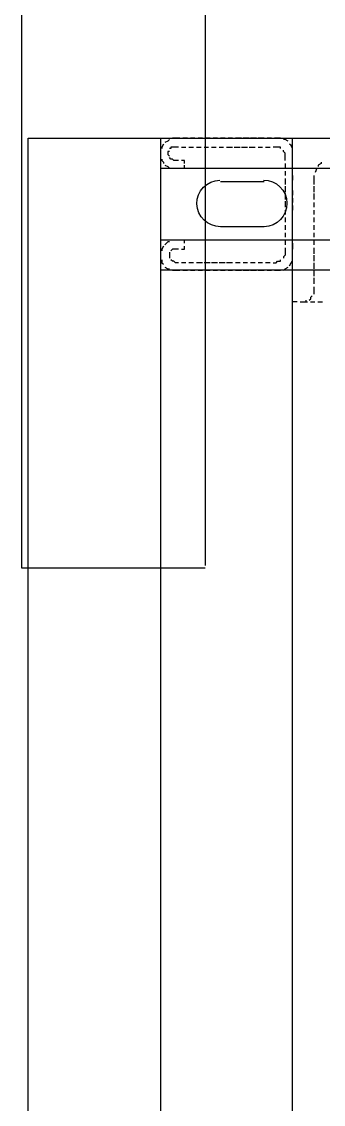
# Model space of a CAD drawing. Header units: feet. Extents: x -4 to 2246, y -9 to 1440.
# Drawn here: x 2063.085 to 2063.62, y 1387.024 to 1388.948 of the extents above; entities that cross this region are included whole.
import ezdxf

# ---------------------------------------------------------------- set-up
doc = ezdxf.new("R2010")
doc.units = ezdxf.units.FT
doc.header["$MEASUREMENT"] = 0
doc.layers.add('PDF8_LP_OBJ-Hidden', color=7, linetype='Continuous')
doc.layers.add('PDF8_LP_OBJ-Misc', color=7, linetype='Continuous')

msp = doc.modelspace()

# ---------------------------------------------------------------- linework, layer by layer
for points in [[(2063.084857, 1387.97694), (2063.084857, 1394.253732)], [(2063.410838, 1394.253732), (2063.410838, 1387.981202)], [(2063.410838, 1387.97694), (2063.084857, 1387.97694)]]:
    msp.add_lwpolyline(points)
at = {"layer": 'PDF8_LP_OBJ-Hidden', "lineweight": 25}
msp.add_line((2063.579276, 1388.450259), (2063.592183, 1388.450259), dxfattribs=at)
for points in [[(2063.336564, 1388.730312), (2063.333897, 1388.724977), (2063.333897, 1388.72231)], [(2063.347233, 1388.738313), (2063.344566, 1388.735646), (2063.339231, 1388.732979)], [(2063.363236, 1388.724977), (2063.3499, 1388.724977), (2063.3499, 1388.72231), (2063.347233, 1388.72231)], [(2063.365903, 1388.74098), (2063.352567, 1388.74098)], [(2063.36857, 1388.724977), (2063.376572, 1388.724977)], [(2063.379239, 1388.74098), (2063.371237, 1388.74098)], [(2063.381906, 1388.724977), (2063.389907, 1388.724977)], [(2063.392575, 1388.74098), (2063.384573, 1388.74098)], [(2063.395242, 1388.724977), (2063.403243, 1388.724977)], [(2063.40591, 1388.74098), (2063.397909, 1388.74098)], [(2063.408578, 1388.724977), (2063.416579, 1388.724977)], [(2063.419246, 1388.74098), (2063.411245, 1388.74098)], [(2063.421913, 1388.724977), (2063.429915, 1388.724977)], [(2063.432582, 1388.74098), (2063.424581, 1388.74098)], [(2063.435249, 1388.724977), (2063.443251, 1388.724977)], [(2063.445918, 1388.74098), (2063.437916, 1388.74098)], [(2063.448585, 1388.724977), (2063.459254, 1388.724977)], [(2063.459254, 1388.74098), (2063.451252, 1388.74098)], [(2063.461921, 1388.724977), (2063.47259, 1388.724977)], [(2063.475257, 1388.74098), (2063.464588, 1388.74098)], [(2063.475257, 1388.724977), (2063.485925, 1388.724977)], [(2063.488592, 1388.74098), (2063.477924, 1388.74098)], [(2063.488592, 1388.724977), (2063.499261, 1388.724977)], [(2063.501928, 1388.74098), (2063.49126, 1388.74098)], [(2063.515264, 1388.74098), (2063.504595, 1388.74098)], [(2063.504595, 1388.724977), (2063.512597, 1388.724977)], [(2063.517931, 1388.724977), (2063.525933, 1388.724977)], [(2063.5286, 1388.74098), (2063.520598, 1388.74098)], [(2063.544603, 1388.72231), (2063.544603, 1388.724977), (2063.531267, 1388.724977)], [(2063.544603, 1388.74098), (2063.533934, 1388.74098)], [(2063.557939, 1388.735646), (2063.552604, 1388.738313), (2063.549937, 1388.738313)], [(2063.56594, 1388.72231), (2063.563273, 1388.727644), (2063.560606, 1388.730312)], [(2063.56594, 1388.732979), (2063.56594, 1388.74098), (2063.576609, 1388.74098)], [(2063.56594, 1388.706307), (2063.56594, 1388.730312)], [(2063.581943, 1388.74098), (2063.589945, 1388.74098)], [(2063.595279, 1388.74098), (2063.60328, 1388.74098)], [(2063.608615, 1388.74098), (2063.616616, 1388.74098)], [(2063.33123, 1388.716976), (2063.33123, 1388.708974)], [(2063.333897, 1388.70364), (2063.333897, 1388.700973), (2063.336564, 1388.698306), (2063.336564, 1388.695638)], [(2063.347233, 1388.716976), (2063.344566, 1388.716976), (2063.344566, 1388.711641), (2063.347233, 1388.708974)], [(2063.363236, 1388.700973), (2063.355234, 1388.700973), (2063.352567, 1388.70364), (2063.3499, 1388.70364), (2063.347233, 1388.706307)], [(2063.552604, 1388.700973), (2063.552604, 1388.714309), (2063.549937, 1388.716976), (2063.549937, 1388.719643)], [(2063.56594, 1388.692971), (2063.56594, 1388.70364)], [(2063.339231, 1388.692971), (2063.344566, 1388.690304), (2063.347233, 1388.687637)], [(2063.352567, 1388.687637), (2063.363236, 1388.687637)], [(2063.373904, 1388.695638), (2063.373904, 1388.700973), (2063.36857, 1388.700973)], [(2063.36857, 1388.687637), (2063.373904, 1388.687637), (2063.373904, 1388.692971)], [(2063.552604, 1388.695638), (2063.552604, 1388.687637)], [(2063.56594, 1388.679636), (2063.56594, 1388.687637)], [(2063.608615, 1388.687637), (2063.605948, 1388.679636)], [(2063.616616, 1388.698306), (2063.616616, 1388.695638), (2063.611282, 1388.692971), (2063.611282, 1388.690304)], [(2063.552604, 1388.682303), (2063.552604, 1388.674301)], [(2063.552604, 1388.668967), (2063.552604, 1388.658298)], [(2063.56594, 1388.674301), (2063.56594, 1388.6663)], [(2063.60328, 1388.674301), (2063.60328, 1388.658298)], [(2063.552604, 1388.655631), (2063.552604, 1388.644962)], [(2063.56594, 1388.652964), (2063.56594, 1388.660965)], [(2063.56594, 1388.64763), (2063.56594, 1388.639628)], [(2063.60328, 1388.655631), (2063.60328, 1388.644962)], [(2063.552604, 1388.642295), (2063.552604, 1388.631627)], [(2063.552604, 1388.628959), (2063.552604, 1388.618291)], [(2063.56594, 1388.634294), (2063.56594, 1388.626292)], [(2063.60328, 1388.642295), (2063.60328, 1388.631627)], [(2063.60328, 1388.626292), (2063.60328, 1388.618291)], [(2063.552604, 1388.612956), (2063.552604, 1388.604955)], [(2063.56594, 1388.620958), (2063.56594, 1388.612956)], [(2063.56594, 1388.599621), (2063.56594, 1388.607622)], [(2063.60328, 1388.612956), (2063.60328, 1388.604955)], [(2063.552604, 1388.599621), (2063.552604, 1388.591619)], [(2063.56594, 1388.583618), (2063.56594, 1388.594286)], [(2063.60328, 1388.599621), (2063.60328, 1388.591619)], [(2063.552604, 1388.586285), (2063.552604, 1388.578283)], [(2063.552604, 1388.572949), (2063.552604, 1388.564947)], [(2063.56594, 1388.570282), (2063.56594, 1388.58095)], [(2063.60328, 1388.586285), (2063.60328, 1388.578283)], [(2063.60328, 1388.572949), (2063.60328, 1388.564947)], [(2063.336564, 1388.548945), (2063.333897, 1388.54361), (2063.333897, 1388.540943)], [(2063.347233, 1388.556946), (2063.344566, 1388.556946), (2063.339231, 1388.551612)], [(2063.363236, 1388.559613), (2063.352567, 1388.559613)], [(2063.373904, 1388.554279), (2063.373904, 1388.559613), (2063.36857, 1388.559613)], [(2063.36857, 1388.54361), (2063.373904, 1388.54361), (2063.373904, 1388.548945)], [(2063.552604, 1388.559613), (2063.552604, 1388.551612)], [(2063.56594, 1388.556946), (2063.56594, 1388.567615)], [(2063.56594, 1388.554279), (2063.56594, 1388.54361)], [(2063.60328, 1388.559613), (2063.60328, 1388.551612)], [(2063.33123, 1388.538276), (2063.33123, 1388.527607)], [(2063.347233, 1388.538276), (2063.347233, 1388.527607)], [(2063.363236, 1388.54361), (2063.352567, 1388.54361), (2063.3499, 1388.540943)], [(2063.552604, 1388.546277), (2063.552604, 1388.532942), (2063.549937, 1388.530274), (2063.549937, 1388.527607)], [(2063.56594, 1388.527607), (2063.56594, 1388.538276)], [(2063.60328, 1388.546277), (2063.60328, 1388.535609)], [(2063.60328, 1388.532942), (2063.60328, 1388.522273)], [(2063.333897, 1388.52494), (2063.333897, 1388.519606), (2063.336564, 1388.516939)], [(2063.339231, 1388.511604), (2063.344566, 1388.508937), (2063.347233, 1388.508937)], [(2063.363236, 1388.519606), (2063.357901, 1388.519606), (2063.355234, 1388.522273), (2063.352567, 1388.522273), (2063.3499, 1388.52494)], [(2063.376572, 1388.519606), (2063.36857, 1388.519606)], [(2063.389907, 1388.519606), (2063.381906, 1388.519606)], [(2063.40591, 1388.519606), (2063.395242, 1388.519606)], [(2063.419246, 1388.519606), (2063.408578, 1388.519606)], [(2063.432582, 1388.519606), (2063.421913, 1388.519606)], [(2063.445918, 1388.519606), (2063.435249, 1388.519606)], [(2063.459254, 1388.519606), (2063.448585, 1388.519606)], [(2063.47259, 1388.519606), (2063.464588, 1388.519606)], [(2063.485925, 1388.519606), (2063.477924, 1388.519606)], [(2063.499261, 1388.519606), (2063.49126, 1388.519606)], [(2063.512597, 1388.519606), (2063.504595, 1388.519606)], [(2063.525933, 1388.519606), (2063.517931, 1388.519606)], [(2063.531267, 1388.519606), (2063.536601, 1388.519606), (2063.539269, 1388.522273), (2063.544603, 1388.522273), (2063.544603, 1388.52494)], [(2063.549937, 1388.50627), (2063.552604, 1388.508937), (2063.557939, 1388.511604)], [(2063.560606, 1388.514271), (2063.563273, 1388.519606), (2063.56594, 1388.522273)], [(2063.56594, 1388.516939), (2063.56594, 1388.52494)], [(2063.56594, 1388.503603), (2063.56594, 1388.511604)], [(2063.60328, 1388.519606), (2063.60328, 1388.508937)], [(2063.352567, 1388.50627), (2063.365903, 1388.50627)], [(2063.371237, 1388.50627), (2063.379239, 1388.50627)], [(2063.384573, 1388.50627), (2063.392575, 1388.50627)], [(2063.397909, 1388.50627), (2063.40591, 1388.50627)], [(2063.411245, 1388.50627), (2063.419246, 1388.50627)], [(2063.424581, 1388.50627), (2063.432582, 1388.50627)], [(2063.437916, 1388.50627), (2063.445918, 1388.50627)], [(2063.451252, 1388.50627), (2063.459254, 1388.50627)], [(2063.464588, 1388.50627), (2063.475257, 1388.50627)], [(2063.477924, 1388.50627), (2063.488592, 1388.50627)], [(2063.49126, 1388.50627), (2063.501928, 1388.50627)], [(2063.504595, 1388.50627), (2063.515264, 1388.50627)], [(2063.520598, 1388.50627), (2063.5286, 1388.50627)], [(2063.533934, 1388.50627), (2063.544603, 1388.50627)], [(2063.56594, 1388.490267), (2063.56594, 1388.498268)], [(2063.60328, 1388.50627), (2063.60328, 1388.495601)], [(2063.60328, 1388.492934), (2063.60328, 1388.482265)], [(2063.56594, 1388.476931), (2063.56594, 1388.484933)], [(2063.60328, 1388.476931), (2063.60328, 1388.463595)], [(2063.56594, 1388.463595), (2063.56594, 1388.471597)], [(2063.573942, 1388.450259), (2063.56594, 1388.450259), (2063.56594, 1388.458261)], [(2063.589945, 1388.450259), (2063.589945, 1388.452927)], [(2063.595279, 1388.452927), (2063.597946, 1388.455594), (2063.597946, 1388.458261), (2063.600613, 1388.460928)], [(2063.597518, 1388.450259), (2063.605519, 1388.450259)], [(2063.610853, 1388.450259), (2063.618855, 1388.450259)]]:
    msp.add_lwpolyline(points, dxfattribs=at)
at = {"layer": 'PDF8_LP_OBJ-Misc', "lineweight": 25}
for p, q in [((2067.158609, 1388.559613), (2063.33123, 1388.559613)), ((2067.158609, 1388.50627), (2063.33123, 1388.50627))]:
    msp.add_line(p, q, dxfattribs=at)
for points in [[(2063.33123, 1388.74098), (2063.33123, 1381.032879), (2063.09652, 1381.032879), (2063.09652, 1388.74098), (2070.807288, 1388.74098)], [(2063.56594, 1385.844441), (2063.56594, 1388.74098)], [(2063.33123, 1388.687637), (2067.158609, 1388.687637)], [(2063.437916, 1388.663633), (2063.515264, 1388.663633)], [(2063.584182, 1388.450259), (2063.592183, 1388.450259)]]:
    msp.add_lwpolyline(points, dxfattribs=at)
msp.add_lwpolyline([(2063.514081, 1388.666299, -0.99636306), (2063.515264, 1388.583618), (2063.437916, 1388.583618, -0.99636306), (2063.436432, 1388.666299)], format="xyb", dxfattribs=at)

doc.saveas('drawing.dxf')
